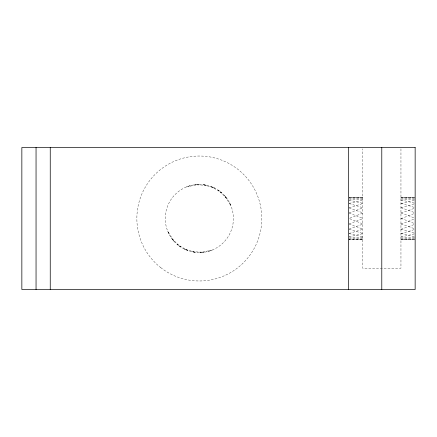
<?xml version="1.0" encoding="UTF-8"?>
<svg xmlns="http://www.w3.org/2000/svg" width="437" height="437" viewBox="0 0 437 437"><rect width="100%" height="100%" fill="white"/><g stroke="black" fill="none" stroke-linecap="round" stroke-linejoin="round"><path stroke-width="0.33" stroke-dasharray="2.19 1.64" d="M362.617 213.196L349.032 218.473L362.617 223.804M349.032 223.979L362.617 218.713M400.953 218.713L414.533 213.436M400.953 224.219L414.533 218.953M349.032 212.972L362.617 208.034M400.953 213.196L414.533 208.258M349.032 229.108L362.617 224.219M400.953 229.332L414.533 224.438M190.581 185.567L186.61 186.889L198.72 184.43L194.541 184.764L206.892 185.272L202.757 184.594L214.622 188.047L210.771 186.402L221.466 192.591L218.123 190.073L227.022 198.638L224.378 195.394L230.971 205.843L229.179 202.058M208.083 251.433L212.054 250.111L199.944 252.57L204.117 252.236L191.772 251.728L195.907 252.406L184.043 248.953L187.894 250.598L177.198 244.409L180.541 246.927L171.643 238.362L174.287 241.606L167.693 231.157L169.485 234.942M349.065 207.832L362.617 203.593M400.953 208.034L414.505 203.795M349.065 233.511L362.617 229.332M400.953 233.708L414.505 229.534M349.065 203.434L362.617 200.162M400.953 203.593L414.505 200.321M349.065 236.898L362.617 233.708M400.953 237.051L414.505 233.861M349.065 200.064L362.617 197.983M400.953 200.162L414.505 198.081M349.065 239.034L362.617 237.051M400.953 239.126L414.505 237.144M349.092 197.945L362.617 197.202L349.092 197.202M400.953 197.983L414.473 197.24M349.092 239.766L362.617 239.126M414.473 239.159L400.953 239.798L414.473 239.798M414.473 197.202L400.953 197.202L414.473 197.841M348.415 239.798L362.617 239.798L349.092 239.055M349.092 197.234L362.617 197.874M400.953 239.017L414.473 239.76M400.953 197.874L414.505 199.856M349.065 197.966L362.617 199.949M400.953 236.838L414.505 238.919M349.065 236.936L362.617 239.017M400.953 199.949L414.505 203.139M349.065 200.102L362.617 203.292M400.953 233.407L414.505 236.679M349.065 233.566L362.617 236.838M400.953 203.292L414.505 207.466M349.065 203.489L362.617 207.668M400.953 228.966L414.505 233.205M349.065 229.168L362.617 233.407M400.953 207.668L414.533 212.562M349.032 207.892L362.617 212.781M400.953 223.804L414.533 228.742M349.032 224.028L362.617 228.966M400.953 212.781L414.533 218.047M349.032 213.021L362.617 218.287M400.953 218.287L414.533 223.564M400.953 148.87L400.953 268.192L362.617 268.192L362.617 148.87M160.701 267.597A62.475 62.475 0 0 0 261.168 227.409A62.475 62.475 0 0 0 176.127 160.494A62.475 62.475 0 0 0 160.701 267.597M179.356 246.107A34.075 34.075 0 0 0 233.227 221.996A34.075 34.075 0 0 0 185.414 187.397A34.075 34.075 0 0 0 179.356 246.107"/><path stroke-width="0.66" d="M381.785 147.509L381.785 289.491M348.415 147.509L348.415 289.491M50.25 147.509L50.25 289.491M36.047 147.509L36.047 289.491M415.15 147.509L21.85 147.509L21.85 289.491L415.15 289.491L415.15 147.509"/></g></svg>
